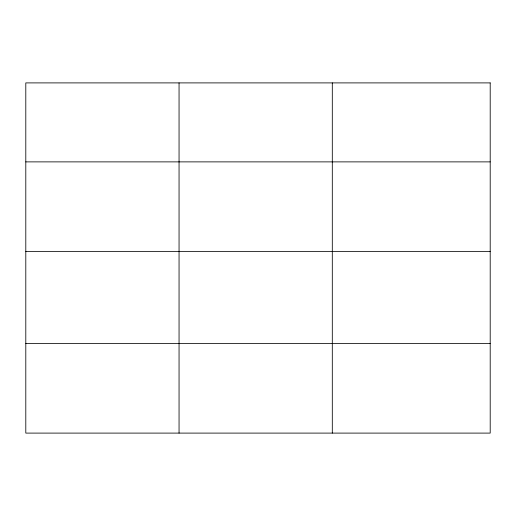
<?xml version="1.0" encoding="UTF-8"?>
<svg xmlns="http://www.w3.org/2000/svg" width="516" height="516" viewBox="0 0 516 516"><rect width="100%" height="100%" fill="white"/><g stroke="black" fill="none" stroke-linecap="round" stroke-linejoin="round"><path stroke-width="0.77" d="M25.8 161.882L490.2 161.882M25.8 251.382L490.2 251.382M25.8 343.598L490.2 343.598M332.304 82.902L332.304 433.098M179.052 82.902L179.052 433.098M490.2 82.902L25.8 82.902L25.8 433.098L490.2 433.098L490.2 82.902"/></g></svg>
